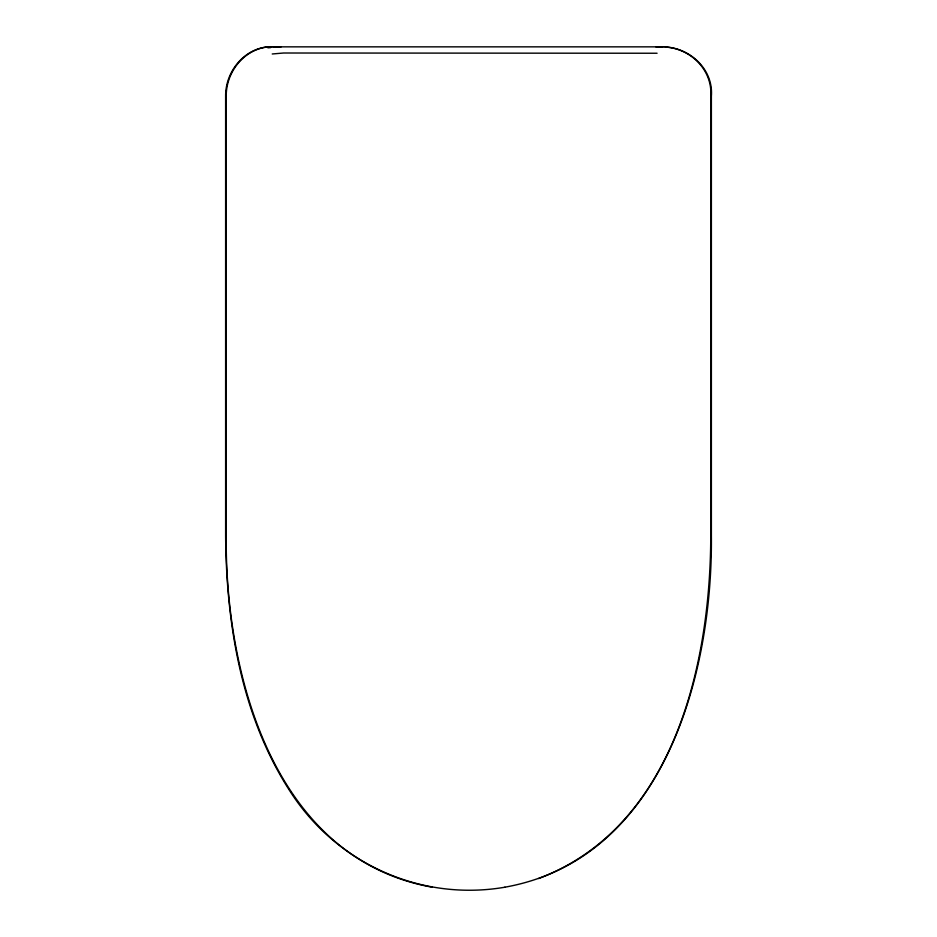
<?xml version="1.0" encoding="UTF-8"?>
<svg xmlns="http://www.w3.org/2000/svg" width="937" height="937" viewBox="0 0 937 937"><rect width="100%" height="100%" fill="white"/><g stroke="black" fill="none" stroke-linecap="round" stroke-linejoin="round"><path stroke-width="1.41" d="M538.599 878.555C673.68 827.441 710.387 665.176 710.761 535.964L710.761 96.171C712.741 70.017 690.428 48.279 665.106 47.073M504.82 887.21C663.525 858.889 712.752 674.64 711.382 535.964L711.382 96.171C713.572 68.635 688.812 46.709 662.424 46.873M275.548 46.85C247.848 44.636 225.958 69.666 226.239 96.171L226.239 535.964C224.927 674.441 273.698 858.643 432.18 887.21M267.923 47.822L270.758 47.576M273.581 47.33L279.249 46.85M275.431 47.33L281.1 46.85M272.234 53.983L283.571 53.011L657.083 53.245M504.914 887.21C420.818 901.663 336.723 863.563 290.587 792.116C241.406 716.606 226.356 624.628 225.618 535.964L225.618 96.171C225.337 69.666 247.239 44.636 274.939 46.85L662.061 46.85M661.452 46.85L663.033 46.873M655.9 46.85L659.554 47.073M657.751 46.85L661.405 47.073"/></g></svg>
